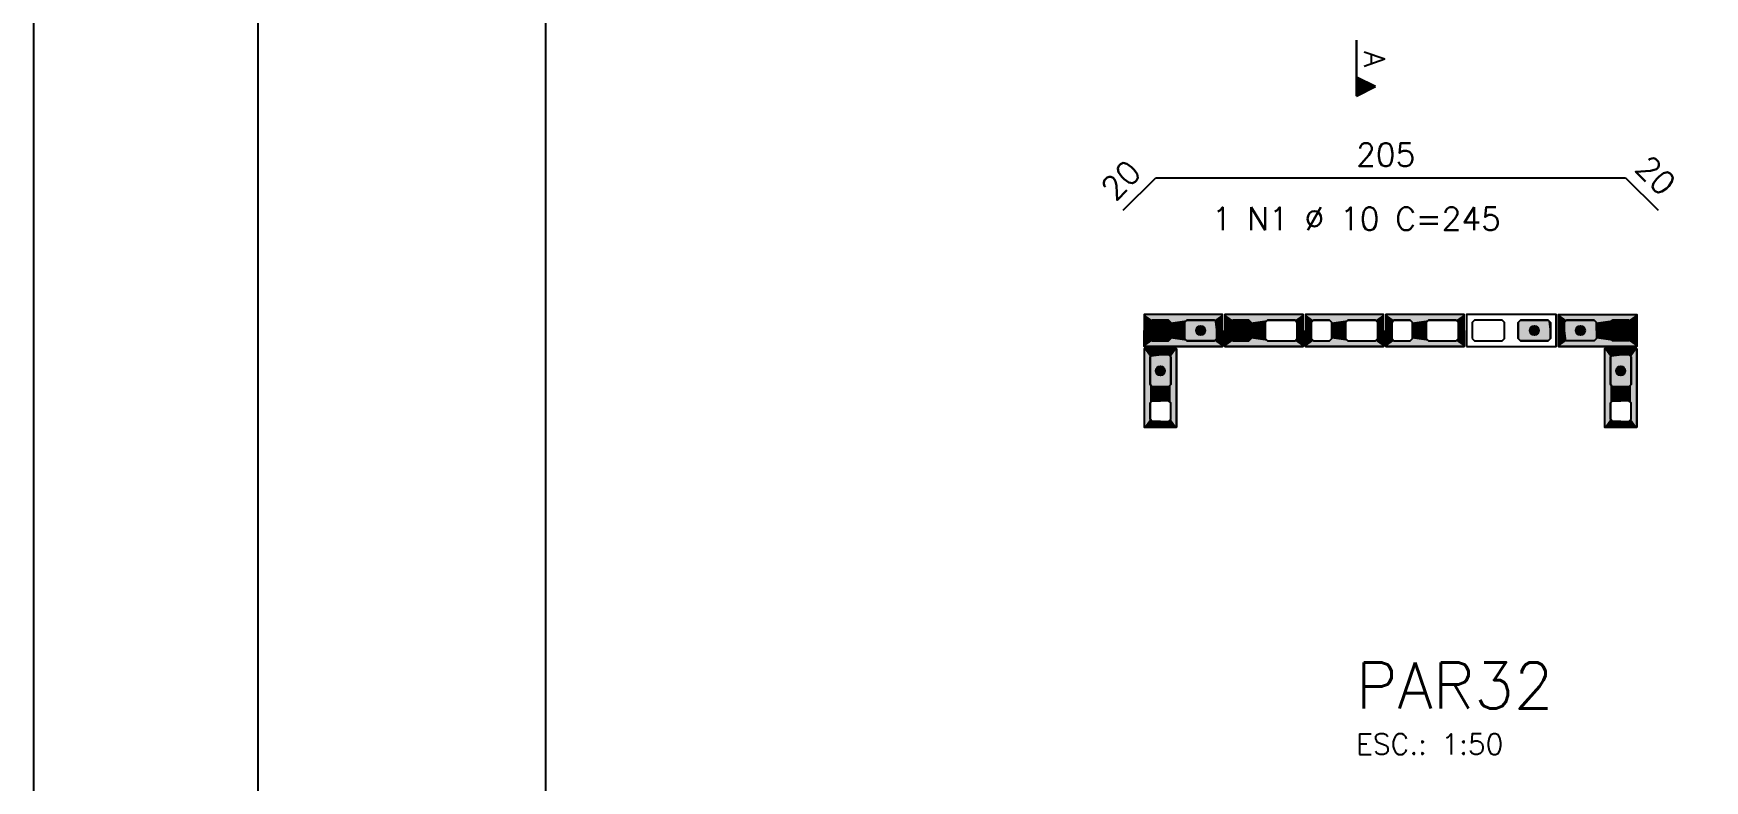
# Model space of a CAD drawing. Extents: x -1.9 to 86, y -1.6 to 61.
# Drawn here: x -1.95 to 12.57, y 29.92 to 36.41 of the extents above; entities that cross this region are included whole.
import ezdxf

# ---------------------------------------------------------------- set-up
doc = ezdxf.new("R2010")
doc.units = 0
doc.header["$MEASUREMENT"] = 0
doc.linetypes.add('HIDDEN', pattern=[9.525, 6.35, -3.175])
doc.layers.get('Defpoints').update_dxf_attribs({"linetype": 'CONTINUOUS'})
for name, color, linetype in [('ARQ_FOLHA', 7, 'CONTINUOUS'), ('PENA_01', 1, 'CONTINUOUS'), ('PENA_02', 2, 'CONTINUOUS'), ('PENA_03', 3, 'CONTINUOUS'), ('PENA_05', 5, 'CONTINUOUS'), ('PENA_06', 6, 'CONTINUOUS'), ('PENA_11', 252, 'CONTINUOUS'), ('PENA_21', 100, 'CONTINUOUS')]:
    doc.layers.add(name, color=color, linetype=linetype)
doc.styles.get("Standard").update_dxf_attribs({"font": 'ROMANS.SHX'})

msp = doc.modelspace()

# ---------------------------------------------------------------- linework, layer by layer
at = {"layer": 'ARQ_FOLHA', "color": 1}
for points in [[(0, 0), (84.1, 0), (84.1, 59.4), (0, 59.4)], [(2.5, 1), (83.1, 1), (83.1, 58.4), (2.5, 58.4)]]:
    msp.add_lwpolyline(points, close=True, dxfattribs=at)
at = {"layer": 'Defpoints', "color": 8, "linetype": 'HIDDEN', "ltscale": 100}
msp.add_lwpolyline([(-1.95, 60.95), (-1.95, -1.55), (86.05, -1.55), (86.05, 60.95)], close=True, dxfattribs=at)
at = {"layer": 'PENA_01', "linetype": 'Continuous'}
for points in [[(7.773, 33.743), (7.913, 33.743), (7.933, 33.763), (7.933, 33.903), (7.913, 33.923), (7.773, 33.923), (7.753, 33.903), (7.753, 33.763), (7.773, 33.743)], [(8.073, 33.743), (8.313, 33.743), (8.333, 33.763), (8.333, 33.903), (8.313, 33.923), (8.073, 33.923), (8.053, 33.903), (8.053, 33.763), (8.073, 33.743)], [(8.473, 33.743), (8.613, 33.743), (8.633, 33.763), (8.633, 33.903), (8.613, 33.923), (8.473, 33.923), (8.453, 33.903), (8.453, 33.763), (8.473, 33.743)], [(8.773, 33.743), (9.013, 33.743), (9.033, 33.763), (9.033, 33.903), (9.013, 33.923), (8.773, 33.923), (8.753, 33.903), (8.753, 33.763), (8.773, 33.743)], [(9.173, 33.743), (9.313, 33.743), (9.333, 33.763), (9.333, 33.903), (9.313, 33.923), (9.173, 33.923), (9.153, 33.903), (9.153, 33.763), (9.173, 33.743)], [(9.473, 33.743), (9.713, 33.743), (9.733, 33.763), (9.733, 33.903), (9.713, 33.923), (9.473, 33.923), (9.453, 33.903), (9.453, 33.763), (9.473, 33.743)], [(9.873, 33.743), (10.013, 33.743), (10.033, 33.763), (10.033, 33.903), (10.013, 33.923), (9.873, 33.923), (9.853, 33.903), (9.853, 33.763), (9.873, 33.743)], [(10.173, 33.743), (10.413, 33.743), (10.433, 33.763), (10.433, 33.903), (10.413, 33.923), (10.173, 33.923), (10.153, 33.903), (10.153, 33.763), (10.173, 33.743)], [(10.553, 33.763), (10.573, 33.743), (10.813, 33.743), (10.833, 33.763), (10.833, 33.903), (10.813, 33.923), (10.573, 33.923), (10.553, 33.903), (10.553, 33.763)], [(10.953, 33.763), (10.973, 33.743), (11.213, 33.743), (11.233, 33.763), (11.233, 33.903), (11.213, 33.923), (10.973, 33.923), (10.953, 33.903), (10.953, 33.763)], [(11.613, 33.743), (11.373, 33.743), (11.353, 33.763), (11.353, 33.903), (11.373, 33.923), (11.613, 33.923), (11.633, 33.903), (11.633, 33.763), (11.613, 33.743)], [(11.913, 33.743), (11.773, 33.743), (11.753, 33.763), (11.753, 33.903), (11.773, 33.923), (11.913, 33.923), (11.933, 33.903), (11.933, 33.763), (11.913, 33.743)], [(7.933, 33.363), (7.933, 33.603), (7.913, 33.623), (7.773, 33.623), (7.753, 33.603), (7.753, 33.363), (7.773, 33.343), (7.913, 33.343), (7.933, 33.363)], [(11.933, 33.363), (11.933, 33.603), (11.913, 33.623), (11.773, 33.623), (11.753, 33.603), (11.753, 33.363), (11.773, 33.343), (11.913, 33.343), (11.933, 33.363)], [(7.933, 33.063), (7.933, 33.203), (7.913, 33.223), (7.773, 33.223), (7.753, 33.203), (7.753, 33.063), (7.773, 33.043), (7.913, 33.043), (7.933, 33.063)], [(11.933, 33.063), (11.933, 33.203), (11.913, 33.223), (11.773, 33.223), (11.753, 33.203), (11.753, 33.063), (11.773, 33.043), (11.913, 33.043), (11.933, 33.063)]]:
    msp.add_lwpolyline(points, dxfattribs=at)
at = {"layer": 'PENA_02', "linetype": 'Continuous'}
for points in [[(7.703, 33.693), (8.383, 33.693), (8.383, 33.973), (7.703, 33.973), (7.703, 33.693)], [(8.403, 33.693), (9.083, 33.693), (9.083, 33.973), (8.403, 33.973), (8.403, 33.693)], [(9.103, 33.693), (9.783, 33.693), (9.783, 33.973), (9.103, 33.973), (9.103, 33.693)], [(9.803, 33.693), (10.483, 33.693), (10.483, 33.973), (9.803, 33.973), (9.803, 33.693)], [(10.503, 33.693), (11.283, 33.693), (11.283, 33.973), (10.503, 33.973), (10.503, 33.693)], [(11.983, 33.693), (11.303, 33.693), (11.303, 33.973), (11.983, 33.973), (11.983, 33.693)], [(7.983, 32.993), (7.983, 33.673), (7.703, 33.673), (7.703, 32.993), (7.983, 32.993)], [(11.983, 32.993), (11.983, 33.673), (11.703, 33.673), (11.703, 32.993), (11.983, 32.993)]]:
    msp.add_lwpolyline(points, dxfattribs=at)
at = {"layer": 'PENA_03', "linetype": 'Continuous'}
for p, q in [((9.546, 36.356), (9.546, 35.87)), ((9.547, 36.035), (9.547, 36.356)), ((9.712, 35.953), (9.547, 36.035)), ((9.547, 35.871), (9.547, 36.034)), ((9.711, 35.953), (9.547, 36.034)), ((9.559, 35.876), (9.559, 36.029)), ((9.572, 35.882), (9.572, 36.023)), ((9.585, 35.889), (9.585, 36.016)), ((9.546, 35.87), (9.712, 35.953)), ((9.547, 35.871), (9.711, 35.953)), ((9.598, 35.895), (9.598, 36.01)), ((9.61, 35.902), (9.61, 36.004)), ((9.623, 35.908), (9.623, 35.997)), ((9.636, 35.914), (9.636, 35.991)), ((9.649, 35.921), (9.649, 35.985)), ((9.661, 35.927), (9.661, 35.978)), ((9.674, 35.933), (9.674, 35.972)), ((9.687, 35.94), (9.687, 35.965)), ((9.7, 35.946), (9.7, 35.959))]:
    msp.add_line(p, q, dxfattribs=at)
for points in [[(7.913, 33.923), (7.933, 33.903), (7.933, 33.763), (7.913, 33.743), (7.773, 33.743), (7.753, 33.763), (7.753, 33.903), (7.773, 33.923), (7.913, 33.923)], [(8.333, 33.763), (8.313, 33.743), (8.073, 33.743), (8.053, 33.763), (8.053, 33.903), (8.073, 33.923), (8.313, 33.923), (8.333, 33.903), (8.333, 33.763)], [(8.613, 33.923), (8.633, 33.903), (8.633, 33.763), (8.613, 33.743), (8.473, 33.743), (8.453, 33.763), (8.453, 33.903), (8.473, 33.923), (8.613, 33.923)], [(11.233, 33.763), (11.213, 33.743), (10.973, 33.743), (10.953, 33.763), (10.953, 33.903), (10.973, 33.923), (11.213, 33.923), (11.233, 33.903), (11.233, 33.763)], [(11.353, 33.903), (11.373, 33.923), (11.613, 33.923), (11.633, 33.903), (11.633, 33.763), (11.613, 33.743), (11.373, 33.743), (11.353, 33.763), (11.353, 33.903)], [(11.773, 33.743), (11.753, 33.763), (11.753, 33.903), (11.773, 33.923), (11.913, 33.923), (11.933, 33.903), (11.933, 33.763), (11.913, 33.743), (11.773, 33.743)], [(7.913, 33.623), (7.933, 33.603), (7.933, 33.363), (7.913, 33.343), (7.773, 33.343), (7.753, 33.363), (7.753, 33.603), (7.773, 33.623), (7.913, 33.623)], [(11.913, 33.623), (11.933, 33.603), (11.933, 33.363), (11.913, 33.343), (11.773, 33.343), (11.753, 33.363), (11.753, 33.603), (11.773, 33.623), (11.913, 33.623)]]:
    msp.add_lwpolyline(points, dxfattribs=at)
for centre in [(7.843, 33.833), (8.193, 33.833), (8.543, 33.833), (11.093, 33.833), (11.493, 33.833), (11.843, 33.833), (7.843, 33.483), (11.843, 33.483)]:
    msp.add_circle(centre, 0.04, dxfattribs=at)
for points in [[(7.883, 33.833), (7.823, 33.868), (7.805, 33.847)], [(7.883, 33.833), (7.805, 33.847), (7.805, 33.82)], [(7.883, 33.833), (7.85, 33.873), (7.823, 33.868)], [(7.883, 33.833), (7.873, 33.859), (7.85, 33.873)], [(8.233, 33.833), (8.173, 33.868), (8.155, 33.847)], [(8.233, 33.833), (8.155, 33.847), (8.155, 33.82)], [(8.233, 33.833), (8.2, 33.873), (8.173, 33.868)], [(8.233, 33.833), (8.223, 33.859), (8.2, 33.873)], [(8.583, 33.833), (8.523, 33.868), (8.505, 33.847)], [(8.583, 33.833), (8.505, 33.847), (8.505, 33.82)], [(8.583, 33.833), (8.55, 33.873), (8.523, 33.868)], [(8.583, 33.833), (8.573, 33.859), (8.55, 33.873)], [(11.133, 33.833), (11.073, 33.868), (11.055, 33.847)], [(11.133, 33.833), (11.055, 33.847), (11.055, 33.82)], [(11.133, 33.833), (11.1, 33.873), (11.073, 33.868)], [(11.133, 33.833), (11.123, 33.859), (11.1, 33.873)], [(11.533, 33.833), (11.473, 33.868), (11.455, 33.847)], [(11.533, 33.833), (11.455, 33.847), (11.455, 33.82)], [(11.533, 33.833), (11.5, 33.873), (11.473, 33.868)], [(11.533, 33.833), (11.523, 33.859), (11.5, 33.873)], [(11.883, 33.833), (11.823, 33.868), (11.805, 33.847)], [(11.883, 33.833), (11.805, 33.847), (11.805, 33.82)], [(11.883, 33.833), (11.85, 33.873), (11.823, 33.868)], [(11.883, 33.833), (11.873, 33.859), (11.85, 33.873)], [(7.883, 33.833), (7.805, 33.82), (7.823, 33.799)], [(7.883, 33.833), (7.823, 33.799), (7.85, 33.794)], [(7.883, 33.833), (7.85, 33.794), (7.873, 33.808)], [(7.883, 33.833), (7.873, 33.808), (7.883, 33.833)], [(8.233, 33.833), (8.155, 33.82), (8.173, 33.799)], [(8.233, 33.833), (8.173, 33.799), (8.2, 33.794)], [(8.233, 33.833), (8.2, 33.794), (8.223, 33.808)], [(8.233, 33.833), (8.223, 33.808), (8.233, 33.833)], [(8.583, 33.833), (8.505, 33.82), (8.523, 33.799)], [(8.583, 33.833), (8.523, 33.799), (8.55, 33.794)], [(8.583, 33.833), (8.55, 33.794), (8.573, 33.808)], [(8.583, 33.833), (8.573, 33.808), (8.583, 33.833)], [(11.133, 33.833), (11.055, 33.82), (11.073, 33.799)], [(11.133, 33.833), (11.073, 33.799), (11.1, 33.794)], [(11.133, 33.833), (11.1, 33.794), (11.123, 33.808)], [(11.133, 33.833), (11.123, 33.808), (11.133, 33.833)], [(11.533, 33.833), (11.455, 33.82), (11.473, 33.799)], [(11.533, 33.833), (11.473, 33.799), (11.5, 33.794)], [(11.533, 33.833), (11.5, 33.794), (11.523, 33.808)], [(11.533, 33.833), (11.523, 33.808), (11.533, 33.833)], [(11.883, 33.833), (11.805, 33.82), (11.823, 33.799)], [(11.883, 33.833), (11.823, 33.799), (11.85, 33.794)], [(11.883, 33.833), (11.85, 33.794), (11.873, 33.808)], [(11.883, 33.833), (11.873, 33.808), (11.883, 33.833)], [(7.883, 33.483), (7.823, 33.518), (7.805, 33.497)], [(7.883, 33.483), (7.805, 33.497), (7.805, 33.47)], [(7.883, 33.483), (7.805, 33.47), (7.823, 33.449)], [(7.883, 33.483), (7.85, 33.523), (7.823, 33.518)], [(7.883, 33.483), (7.823, 33.449), (7.85, 33.444)], [(7.883, 33.483), (7.873, 33.509), (7.85, 33.523)], [(7.883, 33.483), (7.85, 33.444), (7.873, 33.458)], [(7.883, 33.483), (7.873, 33.458), (7.883, 33.483)], [(11.883, 33.483), (11.823, 33.518), (11.805, 33.497)], [(11.883, 33.483), (11.805, 33.497), (11.805, 33.47)], [(11.883, 33.483), (11.805, 33.47), (11.823, 33.449)], [(11.883, 33.483), (11.85, 33.523), (11.823, 33.518)], [(11.883, 33.483), (11.823, 33.449), (11.85, 33.444)], [(11.883, 33.483), (11.873, 33.509), (11.85, 33.523)], [(11.883, 33.483), (11.85, 33.444), (11.873, 33.458)], [(11.883, 33.483), (11.873, 33.458), (11.883, 33.483)]]:
    msp.add_solid(points, dxfattribs=at)
at = {"layer": 'PENA_05', "linetype": 'Continuous'}
for p, q in [((7.52, 34.878), (7.803, 35.161)), ((7.803, 35.161), (11.885, 35.161)), ((11.885, 35.161), (12.168, 34.878))]:
    msp.add_line(p, q, dxfattribs=at)
at = {"layer": 'PENA_11', "linetype": 'Continuous'}
for points in [[(7.913, 33.923), (7.773, 33.743), (7.753, 33.763)], [(7.913, 33.923), (7.753, 33.763), (7.753, 33.903)], [(7.913, 33.923), (7.753, 33.903), (7.773, 33.923)], [(7.913, 33.923), (7.913, 33.743), (7.773, 33.743)], [(7.913, 33.923), (7.773, 33.923), (7.913, 33.923)], [(7.913, 33.923), (7.933, 33.903), (7.933, 33.763)], [(7.913, 33.923), (7.933, 33.763), (7.913, 33.743)], [(8.333, 33.763), (8.053, 33.903), (8.073, 33.923)], [(8.333, 33.763), (8.053, 33.763), (8.053, 33.903)], [(8.333, 33.763), (8.073, 33.923), (8.313, 33.923)], [(8.333, 33.763), (8.313, 33.923), (8.333, 33.903)], [(8.333, 33.763), (8.333, 33.903), (8.333, 33.763)], [(8.613, 33.923), (8.473, 33.743), (8.453, 33.763)], [(8.613, 33.923), (8.453, 33.763), (8.453, 33.903)], [(8.613, 33.923), (8.453, 33.903), (8.473, 33.923)], [(8.613, 33.923), (8.613, 33.743), (8.473, 33.743)], [(8.613, 33.923), (8.473, 33.923), (8.613, 33.923)], [(8.613, 33.923), (8.633, 33.903), (8.633, 33.763)], [(8.613, 33.923), (8.633, 33.763), (8.613, 33.743)], [(11.233, 33.763), (10.953, 33.903), (10.973, 33.923)], [(11.233, 33.763), (10.953, 33.763), (10.953, 33.903)], [(11.233, 33.763), (10.973, 33.923), (11.213, 33.923)], [(11.233, 33.763), (11.213, 33.923), (11.233, 33.903)], [(11.233, 33.763), (11.233, 33.903), (11.233, 33.763)], [(11.353, 33.903), (11.373, 33.923), (11.613, 33.923)], [(11.353, 33.903), (11.613, 33.923), (11.633, 33.903)], [(11.353, 33.903), (11.633, 33.903), (11.633, 33.763)], [(11.353, 33.903), (11.633, 33.763), (11.613, 33.743)], [(11.353, 33.903), (11.613, 33.743), (11.373, 33.743)], [(11.353, 33.903), (11.373, 33.743), (11.353, 33.763)], [(11.353, 33.903), (11.353, 33.763), (11.353, 33.903)], [(11.773, 33.743), (11.753, 33.903), (11.773, 33.923)], [(11.773, 33.743), (11.753, 33.763), (11.753, 33.903)], [(11.773, 33.743), (11.773, 33.923), (11.913, 33.923)], [(11.773, 33.743), (11.913, 33.923), (11.933, 33.903)], [(11.773, 33.743), (11.933, 33.903), (11.933, 33.763)], [(8.333, 33.763), (8.073, 33.743), (8.053, 33.763)], [(8.333, 33.763), (8.313, 33.743), (8.073, 33.743)], [(11.233, 33.763), (10.973, 33.743), (10.953, 33.763)], [(11.233, 33.763), (11.213, 33.743), (10.973, 33.743)], [(11.773, 33.743), (11.933, 33.763), (11.913, 33.743)], [(11.773, 33.743), (11.913, 33.743), (11.773, 33.743)], [(7.913, 33.623), (7.773, 33.343), (7.753, 33.363)], [(7.913, 33.623), (7.753, 33.363), (7.753, 33.603)], [(7.913, 33.623), (7.753, 33.603), (7.773, 33.623)], [(7.913, 33.623), (7.913, 33.343), (7.773, 33.343)], [(7.913, 33.623), (7.773, 33.623), (7.913, 33.623)], [(7.913, 33.623), (7.933, 33.603), (7.933, 33.363)], [(7.913, 33.623), (7.933, 33.363), (7.913, 33.343)], [(11.913, 33.623), (11.773, 33.343), (11.753, 33.363)], [(11.913, 33.623), (11.753, 33.363), (11.753, 33.603)], [(11.913, 33.623), (11.753, 33.603), (11.773, 33.623)], [(11.913, 33.623), (11.913, 33.343), (11.773, 33.343)], [(11.913, 33.623), (11.773, 33.623), (11.913, 33.623)], [(11.913, 33.623), (11.933, 33.603), (11.933, 33.363)], [(11.913, 33.623), (11.933, 33.363), (11.913, 33.343)]]:
    msp.add_solid(points, dxfattribs=at)
at = {"layer": 'PENA_21', "linetype": 'Continuous'}
for points in [[(7.703, 33.833), (7.753, 33.833), (7.753, 33.903), (7.773, 33.923), (7.913, 33.923), (7.933, 33.903), (7.933, 33.833), (8.053, 33.833), (8.053, 33.903), (8.073, 33.923), (8.313, 33.923), (8.333, 33.903), (8.333, 33.833), (8.383, 33.833), (8.383, 33.973), (7.703, 33.973), (7.703, 33.833)], [(8.403, 33.833), (8.453, 33.833), (8.453, 33.903), (8.473, 33.923), (8.613, 33.923), (8.633, 33.903), (8.633, 33.833), (8.753, 33.833), (8.753, 33.903), (8.773, 33.923), (9.013, 33.923), (9.033, 33.903), (9.033, 33.833), (9.083, 33.833), (9.083, 33.973), (8.403, 33.973), (8.403, 33.833)], [(9.103, 33.833), (9.153, 33.833), (9.153, 33.903), (9.173, 33.923), (9.313, 33.923), (9.333, 33.903), (9.333, 33.833), (9.453, 33.833), (9.453, 33.903), (9.473, 33.923), (9.713, 33.923), (9.733, 33.903), (9.733, 33.833), (9.783, 33.833), (9.783, 33.973), (9.103, 33.973), (9.103, 33.833)], [(9.803, 33.833), (9.853, 33.833), (9.853, 33.903), (9.873, 33.923), (10.013, 33.923), (10.033, 33.903), (10.033, 33.833), (10.153, 33.833), (10.153, 33.903), (10.173, 33.923), (10.413, 33.923), (10.433, 33.903), (10.433, 33.833), (10.483, 33.833), (10.483, 33.973), (9.803, 33.973), (9.803, 33.833)], [(11.983, 33.833), (11.933, 33.833), (11.933, 33.903), (11.913, 33.923), (11.773, 33.923), (11.753, 33.903), (11.753, 33.833), (11.633, 33.833), (11.633, 33.903), (11.613, 33.923), (11.373, 33.923), (11.353, 33.903), (11.353, 33.833), (11.303, 33.833), (11.303, 33.973), (11.983, 33.973), (11.983, 33.833)], [(7.703, 33.833), (7.753, 33.833), (7.753, 33.763), (7.773, 33.743), (7.913, 33.743), (7.933, 33.763), (7.933, 33.833), (8.053, 33.833), (8.053, 33.763), (8.073, 33.743), (8.313, 33.743), (8.333, 33.763), (8.333, 33.833), (8.383, 33.833), (8.383, 33.693), (7.703, 33.693), (7.703, 33.833)], [(8.403, 33.833), (8.453, 33.833), (8.453, 33.763), (8.473, 33.743), (8.613, 33.743), (8.633, 33.763), (8.633, 33.833), (8.753, 33.833), (8.753, 33.763), (8.773, 33.743), (9.013, 33.743), (9.033, 33.763), (9.033, 33.833), (9.083, 33.833), (9.083, 33.693), (8.403, 33.693), (8.403, 33.833)], [(9.103, 33.833), (9.153, 33.833), (9.153, 33.763), (9.173, 33.743), (9.313, 33.743), (9.333, 33.763), (9.333, 33.833), (9.453, 33.833), (9.453, 33.763), (9.473, 33.743), (9.713, 33.743), (9.733, 33.763), (9.733, 33.833), (9.783, 33.833), (9.783, 33.693), (9.103, 33.693), (9.103, 33.833)], [(9.803, 33.833), (9.853, 33.833), (9.853, 33.763), (9.873, 33.743), (10.013, 33.743), (10.033, 33.763), (10.033, 33.833), (10.153, 33.833), (10.153, 33.763), (10.173, 33.743), (10.413, 33.743), (10.433, 33.763), (10.433, 33.833), (10.483, 33.833), (10.483, 33.693), (9.803, 33.693), (9.803, 33.833)], [(11.983, 33.833), (11.933, 33.833), (11.933, 33.763), (11.913, 33.743), (11.773, 33.743), (11.753, 33.763), (11.753, 33.833), (11.633, 33.833), (11.633, 33.763), (11.613, 33.743), (11.373, 33.743), (11.353, 33.763), (11.353, 33.833), (11.303, 33.833), (11.303, 33.693), (11.983, 33.693), (11.983, 33.833)], [(7.843, 32.993), (7.843, 33.043), (7.773, 33.043), (7.753, 33.063), (7.753, 33.203), (7.773, 33.223), (7.843, 33.223), (7.843, 33.343), (7.773, 33.343), (7.753, 33.363), (7.753, 33.603), (7.773, 33.623), (7.843, 33.623), (7.843, 33.673), (7.703, 33.673), (7.703, 32.993), (7.843, 32.993)], [(7.843, 32.993), (7.843, 33.043), (7.913, 33.043), (7.933, 33.063), (7.933, 33.203), (7.913, 33.223), (7.843, 33.223), (7.843, 33.343), (7.913, 33.343), (7.933, 33.363), (7.933, 33.603), (7.913, 33.623), (7.843, 33.623), (7.843, 33.673), (7.983, 33.673), (7.983, 32.993), (7.843, 32.993)], [(11.843, 32.993), (11.843, 33.043), (11.773, 33.043), (11.753, 33.063), (11.753, 33.203), (11.773, 33.223), (11.843, 33.223), (11.843, 33.343), (11.773, 33.343), (11.753, 33.363), (11.753, 33.603), (11.773, 33.623), (11.843, 33.623), (11.843, 33.673), (11.703, 33.673), (11.703, 32.993), (11.843, 32.993)], [(11.843, 32.993), (11.843, 33.043), (11.913, 33.043), (11.933, 33.063), (11.933, 33.203), (11.913, 33.223), (11.843, 33.223), (11.843, 33.343), (11.913, 33.343), (11.933, 33.363), (11.933, 33.603), (11.913, 33.623), (11.843, 33.623), (11.843, 33.673), (11.983, 33.673), (11.983, 32.993), (11.843, 32.993)]]:
    msp.add_lwpolyline(points, dxfattribs=at)
for points in [[(8.383, 33.973), (7.703, 33.973), (7.773, 33.923)], [(7.703, 33.973), (7.703, 33.833), (7.753, 33.833)], [(7.703, 33.973), (7.753, 33.833), (7.753, 33.903)], [(7.703, 33.973), (7.753, 33.903), (7.773, 33.923)], [(8.383, 33.973), (7.773, 33.923), (7.913, 33.923)], [(8.383, 33.973), (7.913, 33.923), (7.933, 33.903)], [(8.383, 33.973), (7.933, 33.903), (8.073, 33.923)], [(7.933, 33.903), (8.053, 33.903), (8.073, 33.923)], [(7.933, 33.903), (7.933, 33.833), (8.053, 33.833)], [(7.933, 33.903), (8.053, 33.833), (8.053, 33.903)], [(8.383, 33.973), (8.073, 33.923), (8.313, 33.923)], [(8.383, 33.973), (8.313, 33.923), (8.333, 33.903)], [(8.383, 33.973), (8.333, 33.903), (8.383, 33.833)], [(8.383, 33.833), (8.333, 33.903), (8.333, 33.833)], [(9.083, 33.973), (8.403, 33.973), (8.473, 33.923)], [(8.403, 33.973), (8.403, 33.833), (8.453, 33.833)], [(8.403, 33.973), (8.453, 33.833), (8.453, 33.903)], [(8.403, 33.973), (8.453, 33.903), (8.473, 33.923)], [(9.083, 33.973), (8.473, 33.923), (8.613, 33.923)], [(9.083, 33.973), (8.613, 33.923), (8.633, 33.903)], [(9.083, 33.973), (8.633, 33.903), (8.773, 33.923)], [(8.633, 33.903), (8.753, 33.903), (8.773, 33.923)], [(8.633, 33.903), (8.633, 33.833), (8.753, 33.833)], [(8.633, 33.903), (8.753, 33.833), (8.753, 33.903)], [(9.083, 33.973), (8.773, 33.923), (9.013, 33.923)], [(9.083, 33.973), (9.013, 33.923), (9.033, 33.903)], [(9.083, 33.973), (9.033, 33.903), (9.083, 33.833)], [(9.083, 33.833), (9.033, 33.903), (9.033, 33.833)], [(9.783, 33.973), (9.103, 33.973), (9.173, 33.923)], [(9.103, 33.973), (9.103, 33.833), (9.153, 33.833)], [(9.103, 33.973), (9.153, 33.833), (9.153, 33.903)], [(9.103, 33.973), (9.153, 33.903), (9.173, 33.923)], [(9.783, 33.973), (9.173, 33.923), (9.313, 33.923)], [(9.783, 33.973), (9.313, 33.923), (9.333, 33.903)], [(9.783, 33.973), (9.333, 33.903), (9.473, 33.923)], [(9.333, 33.903), (9.453, 33.903), (9.473, 33.923)], [(9.333, 33.903), (9.333, 33.833), (9.453, 33.833)], [(9.333, 33.903), (9.453, 33.833), (9.453, 33.903)], [(9.783, 33.973), (9.473, 33.923), (9.713, 33.923)], [(9.783, 33.973), (9.713, 33.923), (9.733, 33.903)], [(9.783, 33.973), (9.733, 33.903), (9.783, 33.833)], [(9.783, 33.833), (9.733, 33.903), (9.733, 33.833)], [(10.483, 33.973), (9.803, 33.973), (9.873, 33.923)], [(9.803, 33.973), (9.803, 33.833), (9.853, 33.833)], [(9.803, 33.973), (9.853, 33.833), (9.853, 33.903)], [(9.803, 33.973), (9.853, 33.903), (9.873, 33.923)], [(10.483, 33.973), (9.873, 33.923), (10.013, 33.923)], [(10.483, 33.973), (10.013, 33.923), (10.033, 33.903)], [(10.483, 33.973), (10.033, 33.903), (10.173, 33.923)], [(10.033, 33.903), (10.153, 33.903), (10.173, 33.923)], [(10.033, 33.903), (10.033, 33.833), (10.153, 33.833)], [(10.033, 33.903), (10.153, 33.833), (10.153, 33.903)], [(10.483, 33.973), (10.173, 33.923), (10.413, 33.923)], [(10.483, 33.973), (10.413, 33.923), (10.433, 33.903)], [(10.483, 33.973), (10.433, 33.903), (10.483, 33.833)], [(10.483, 33.833), (10.433, 33.903), (10.433, 33.833)], [(11.983, 33.973), (11.373, 33.923), (11.303, 33.973)], [(11.373, 33.923), (11.353, 33.903), (11.303, 33.973)], [(11.303, 33.973), (11.353, 33.903), (11.303, 33.833)], [(11.353, 33.903), (11.353, 33.833), (11.303, 33.833)], [(11.613, 33.923), (11.373, 33.923), (11.983, 33.973)], [(11.633, 33.903), (11.613, 33.923), (11.983, 33.973)], [(11.983, 33.973), (11.773, 33.923), (11.633, 33.903)], [(11.633, 33.833), (11.633, 33.903), (11.773, 33.923)], [(11.633, 33.833), (11.773, 33.923), (11.753, 33.903)], [(11.633, 33.833), (11.753, 33.903), (11.753, 33.833)], [(11.983, 33.973), (11.913, 33.923), (11.773, 33.923)], [(11.983, 33.973), (11.933, 33.903), (11.913, 33.923)], [(11.983, 33.973), (11.983, 33.833), (11.933, 33.833)], [(11.983, 33.973), (11.933, 33.833), (11.933, 33.903)], [(7.703, 33.693), (7.703, 33.833), (7.753, 33.833)], [(7.703, 33.693), (7.753, 33.833), (7.753, 33.763)], [(7.703, 33.693), (7.753, 33.763), (7.773, 33.743)], [(8.383, 33.693), (7.703, 33.693), (7.773, 33.743)], [(8.383, 33.693), (7.773, 33.743), (7.913, 33.743)], [(8.383, 33.693), (7.913, 33.743), (7.933, 33.763)], [(7.933, 33.763), (7.933, 33.833), (8.053, 33.833)], [(7.933, 33.763), (8.053, 33.833), (8.053, 33.763)], [(8.383, 33.693), (7.933, 33.763), (8.073, 33.743)], [(7.933, 33.763), (8.053, 33.763), (8.073, 33.743)], [(8.383, 33.693), (8.073, 33.743), (8.313, 33.743)], [(8.383, 33.693), (8.313, 33.743), (8.333, 33.763)], [(8.383, 33.693), (8.333, 33.763), (8.383, 33.833)], [(8.383, 33.833), (8.333, 33.763), (8.333, 33.833)], [(8.403, 33.693), (8.403, 33.833), (8.453, 33.833)], [(8.403, 33.693), (8.453, 33.833), (8.453, 33.763)], [(8.403, 33.693), (8.453, 33.763), (8.473, 33.743)], [(9.083, 33.693), (8.403, 33.693), (8.473, 33.743)], [(9.083, 33.693), (8.473, 33.743), (8.613, 33.743)], [(9.083, 33.693), (8.613, 33.743), (8.633, 33.763)], [(8.633, 33.763), (8.633, 33.833), (8.753, 33.833)], [(8.633, 33.763), (8.753, 33.833), (8.753, 33.763)], [(9.083, 33.693), (8.633, 33.763), (8.773, 33.743)], [(8.633, 33.763), (8.753, 33.763), (8.773, 33.743)], [(9.083, 33.693), (8.773, 33.743), (9.013, 33.743)], [(9.083, 33.693), (9.013, 33.743), (9.033, 33.763)], [(9.083, 33.693), (9.033, 33.763), (9.083, 33.833)], [(9.083, 33.833), (9.033, 33.763), (9.033, 33.833)], [(9.103, 33.693), (9.103, 33.833), (9.153, 33.833)], [(9.103, 33.693), (9.153, 33.833), (9.153, 33.763)], [(9.103, 33.693), (9.153, 33.763), (9.173, 33.743)], [(9.783, 33.693), (9.103, 33.693), (9.173, 33.743)], [(9.783, 33.693), (9.173, 33.743), (9.313, 33.743)], [(9.783, 33.693), (9.313, 33.743), (9.333, 33.763)], [(9.333, 33.763), (9.333, 33.833), (9.453, 33.833)], [(9.333, 33.763), (9.453, 33.833), (9.453, 33.763)], [(9.783, 33.693), (9.333, 33.763), (9.473, 33.743)], [(9.333, 33.763), (9.453, 33.763), (9.473, 33.743)], [(9.783, 33.693), (9.473, 33.743), (9.713, 33.743)], [(9.783, 33.693), (9.713, 33.743), (9.733, 33.763)], [(9.783, 33.693), (9.733, 33.763), (9.783, 33.833)], [(9.783, 33.833), (9.733, 33.763), (9.733, 33.833)], [(9.803, 33.693), (9.803, 33.833), (9.853, 33.833)], [(9.803, 33.693), (9.853, 33.833), (9.853, 33.763)], [(9.803, 33.693), (9.853, 33.763), (9.873, 33.743)], [(10.483, 33.693), (9.803, 33.693), (9.873, 33.743)], [(10.483, 33.693), (9.873, 33.743), (10.013, 33.743)], [(10.483, 33.693), (10.013, 33.743), (10.033, 33.763)], [(10.033, 33.763), (10.033, 33.833), (10.153, 33.833)], [(10.033, 33.763), (10.153, 33.833), (10.153, 33.763)], [(10.483, 33.693), (10.033, 33.763), (10.173, 33.743)], [(10.033, 33.763), (10.153, 33.763), (10.173, 33.743)], [(10.483, 33.693), (10.173, 33.743), (10.413, 33.743)], [(10.483, 33.693), (10.413, 33.743), (10.433, 33.763)], [(10.483, 33.693), (10.433, 33.763), (10.483, 33.833)], [(10.483, 33.833), (10.433, 33.763), (10.433, 33.833)], [(11.303, 33.693), (11.353, 33.763), (11.303, 33.833)], [(11.353, 33.763), (11.353, 33.833), (11.303, 33.833)], [(11.373, 33.743), (11.353, 33.763), (11.303, 33.693)], [(11.983, 33.693), (11.373, 33.743), (11.303, 33.693)], [(11.613, 33.743), (11.373, 33.743), (11.983, 33.693)], [(11.633, 33.763), (11.613, 33.743), (11.983, 33.693)], [(11.633, 33.833), (11.633, 33.763), (11.773, 33.743)], [(11.633, 33.833), (11.773, 33.743), (11.753, 33.763)], [(11.633, 33.833), (11.753, 33.763), (11.753, 33.833)], [(11.983, 33.693), (11.773, 33.743), (11.633, 33.763)], [(11.983, 33.693), (11.913, 33.743), (11.773, 33.743)], [(11.983, 33.693), (11.933, 33.763), (11.913, 33.743)], [(11.983, 33.693), (11.983, 33.833), (11.933, 33.833)], [(11.983, 33.693), (11.933, 33.833), (11.933, 33.763)], [(7.843, 33.673), (7.703, 33.673), (7.773, 33.623)], [(7.773, 33.623), (7.703, 33.673), (7.753, 33.603)], [(7.703, 33.673), (7.753, 33.063), (7.753, 33.603)], [(7.703, 32.993), (7.753, 33.063), (7.703, 33.673)], [(7.753, 33.603), (7.753, 33.063), (7.753, 33.203)], [(7.753, 33.603), (7.753, 33.363), (7.753, 33.203)], [(7.843, 33.623), (7.843, 33.673), (7.773, 33.623)], [(7.913, 33.623), (7.843, 33.623), (7.983, 33.673)], [(7.843, 33.623), (7.843, 33.673), (7.983, 33.673)], [(7.933, 33.603), (7.913, 33.623), (7.983, 33.673)], [(7.933, 33.363), (7.983, 33.673), (7.933, 33.203)], [(7.933, 33.203), (7.983, 33.673), (7.933, 33.063)], [(7.983, 33.673), (7.983, 32.993), (7.933, 33.063)], [(7.933, 33.363), (7.933, 33.603), (7.983, 33.673)], [(11.843, 33.673), (11.703, 33.673), (11.773, 33.623)], [(11.773, 33.623), (11.703, 33.673), (11.753, 33.603)], [(11.703, 33.673), (11.753, 33.063), (11.753, 33.603)], [(11.703, 32.993), (11.753, 33.063), (11.703, 33.673)], [(11.753, 33.603), (11.753, 33.063), (11.753, 33.203)], [(11.753, 33.603), (11.753, 33.363), (11.753, 33.203)], [(11.843, 33.623), (11.843, 33.673), (11.773, 33.623)], [(11.913, 33.623), (11.843, 33.623), (11.983, 33.673)], [(11.843, 33.623), (11.843, 33.673), (11.983, 33.673)], [(11.933, 33.603), (11.913, 33.623), (11.983, 33.673)], [(11.933, 33.363), (11.983, 33.673), (11.933, 33.203)], [(11.933, 33.203), (11.983, 33.673), (11.933, 33.063)], [(11.983, 33.673), (11.983, 32.993), (11.933, 33.063)], [(11.933, 33.363), (11.933, 33.603), (11.983, 33.673)], [(7.773, 33.223), (7.753, 33.363), (7.753, 33.203)], [(7.773, 33.223), (7.773, 33.343), (7.753, 33.363)], [(7.843, 33.223), (7.773, 33.343), (7.773, 33.223)], [(7.843, 33.223), (7.843, 33.343), (7.773, 33.343)], [(7.843, 33.223), (7.913, 33.343), (7.913, 33.223)], [(7.843, 33.223), (7.843, 33.343), (7.913, 33.343)], [(7.913, 33.343), (7.933, 33.363), (7.913, 33.223)], [(7.913, 33.223), (7.933, 33.363), (7.933, 33.203)], [(11.773, 33.223), (11.753, 33.363), (11.753, 33.203)], [(11.773, 33.223), (11.773, 33.343), (11.753, 33.363)], [(11.843, 33.223), (11.773, 33.343), (11.773, 33.223)], [(11.843, 33.223), (11.843, 33.343), (11.773, 33.343)], [(11.843, 33.223), (11.913, 33.343), (11.913, 33.223)], [(11.843, 33.223), (11.843, 33.343), (11.913, 33.343)], [(11.913, 33.343), (11.933, 33.363), (11.913, 33.223)], [(11.913, 33.223), (11.933, 33.363), (11.933, 33.203)], [(7.773, 33.043), (7.753, 33.063), (7.703, 32.993)], [(7.773, 33.043), (7.703, 32.993), (7.843, 32.993)], [(7.773, 33.043), (7.843, 32.993), (7.843, 33.043)], [(7.983, 32.993), (7.843, 32.993), (7.913, 33.043)], [(7.913, 33.043), (7.843, 32.993), (7.843, 33.043)], [(7.933, 33.063), (7.983, 32.993), (7.913, 33.043)], [(11.773, 33.043), (11.753, 33.063), (11.703, 32.993)], [(11.773, 33.043), (11.703, 32.993), (11.843, 32.993)], [(11.773, 33.043), (11.843, 32.993), (11.843, 33.043)], [(11.983, 32.993), (11.843, 32.993), (11.913, 33.043)], [(11.913, 33.043), (11.843, 32.993), (11.843, 33.043)], [(11.933, 33.063), (11.983, 32.993), (11.913, 33.043)]]:
    msp.add_solid(points, dxfattribs=at)

# ---------------------------------------------------------------- texts
at = {"layer": 'PENA_03', "linetype": 'Continuous'}
for s, height, rotation, p in [('A', 0.18, 270, (9.614, 36.259)), ('20', 0.2, 45, (7.449, 34.948)), ('20', 0.2, 315, (11.956, 35.231))]:
    msp.add_text(s, height=height, rotation=rotation, dxfattribs=at).set_placement(p)
for s, height, p in [('205', 0.2, (9.544, 35.261)), ('1 N1 %%c 10 C=245', 0.2, (8.29, 34.704)), ('ESC.: 1:50', 0.18, (9.543, 30.148))]:
    msp.add_text(s, height=height, dxfattribs=at).set_placement(p)
at = {"layer": 'PENA_06', "linetype": 'Continuous'}
msp.add_text('PAR32', height=0.4, dxfattribs=at).set_placement((9.543, 30.548))

doc.saveas('drawing.dxf')
